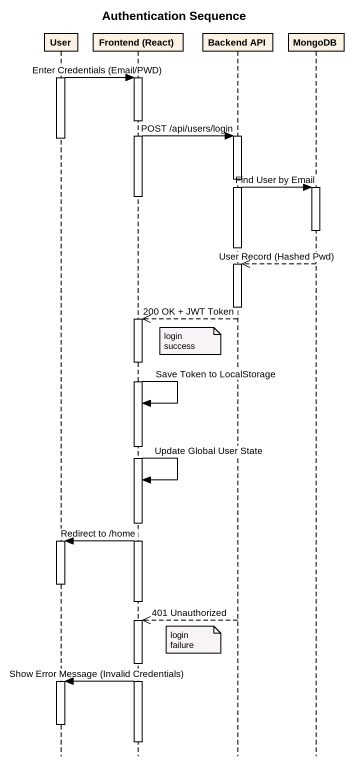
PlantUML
@startuml
title Authentication Sequence
hide footbox
participant User
participant "Frontend (React)" as Frontend_React
participant "Backend API" as Backend_API
participant MongoDB

activate User
User -> Frontend_React : Enter Credentials (Email/PWD)
activate Frontend_React
Frontend_React -> Backend_API : POST /api/users/login
activate Backend_API
deactivate User
Backend_API -> MongoDB : Find User by Email
activate MongoDB
deactivate Frontend_React
deactivate MongoDB
deactivate Backend_API
MongoDB -->> Backend_API : User Record (Hashed Pwd)
activate Backend_API
deactivate Backend_API
Backend_API -->> Frontend_React : 200 OK + JWT Token
activate Frontend_React
note left of Backend_API : login success
Frontend_React -> Frontend_React : Save Token to LocalStorage
Frontend_React -> Frontend_React : Update Global User State
Frontend_React -> User : Redirect to /home
activate User
deactivate User
deactivate Frontend_React
Backend_API -->> Frontend_React : 401 Unauthorized
activate Frontend_React
note left of Backend_API : login failure
Frontend_React -> User : Show Error Message (Invalid Credentials)
activate User
deactivate User
deactivate Frontend_React
@enduml
